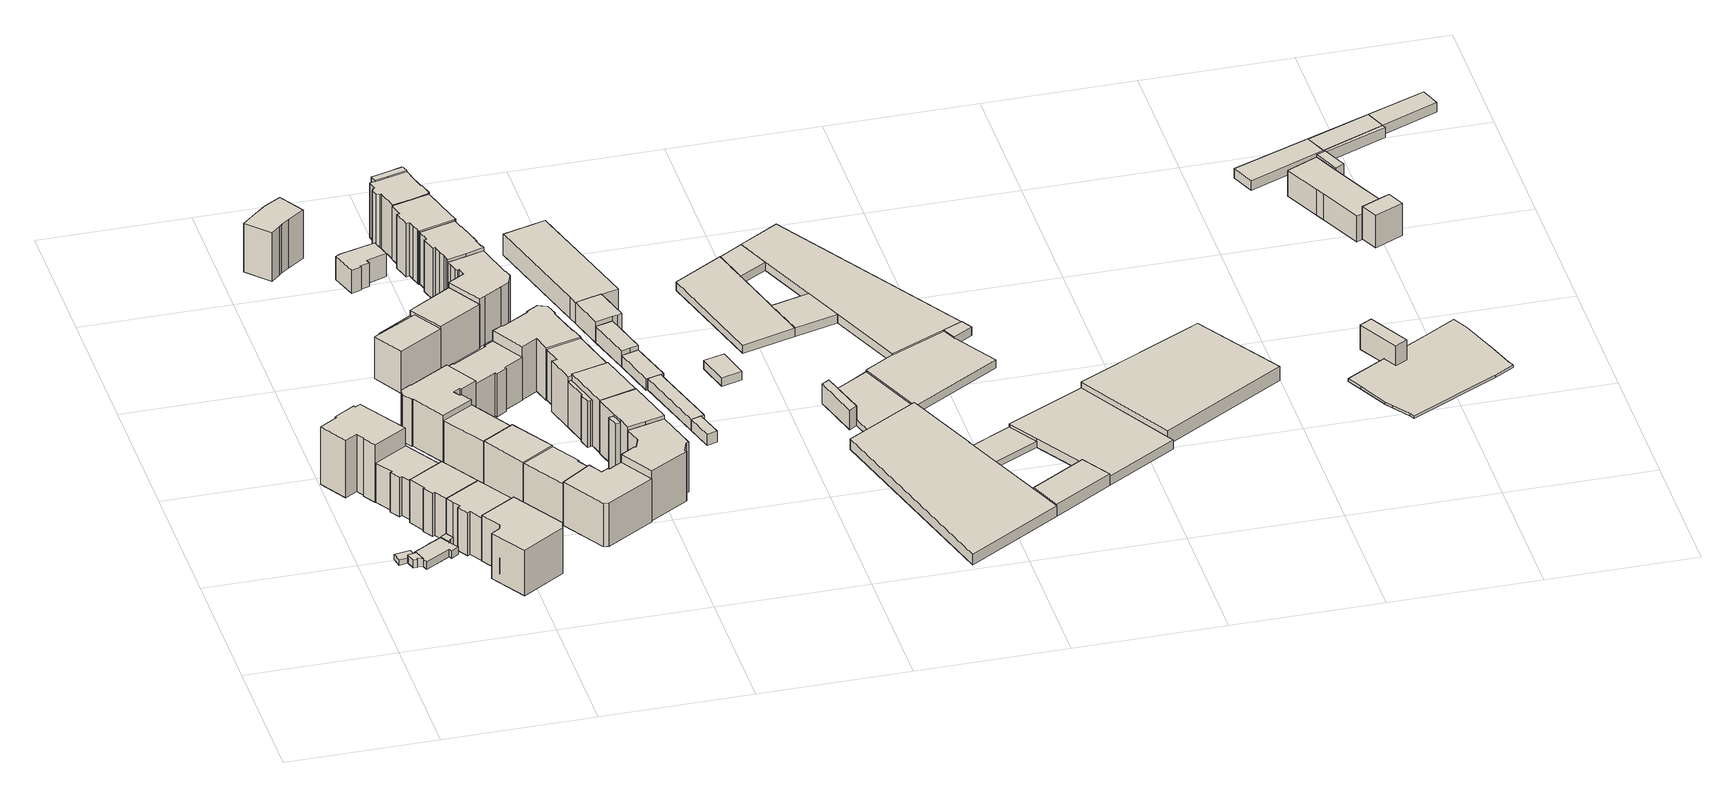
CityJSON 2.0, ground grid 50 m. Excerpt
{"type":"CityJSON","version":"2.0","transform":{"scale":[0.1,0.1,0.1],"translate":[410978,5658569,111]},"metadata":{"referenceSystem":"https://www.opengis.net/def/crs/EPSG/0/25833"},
"CityObjects":{
"building1":{"type":"Building","attributes":{"Gemeindeschluessel":14612000,"Dachneigung":84.4,"Dachorientierung":0,"MittlereTraufHoehe":113.63,"QualitaetDacherkennung":75,"ObjektHoehe":2.09,"BodenHoehe":111.76,"Geometrietyp2DReferenz":"3000","AbsoluteHoehe":113.85,"Dachflaeche":19.94,"measuredHeight":2.09,"function":"31001_9998","roofType":"2100","storeysAboveGround":1},"geometry":[{"type":"Solid","lod":"1","boundaries":[[[[0,1,2,3,4,5]],[[6,7,8,9,10,11]],[[5,7,6,0]],[[4,8,7,5]],[[3,9,8,4]],[[2,10,9,3]],[[1,11,10,2]],[[0,6,11,1]]]]}]},
"building2":{"type":"Building","attributes":{"Gemeindeschluessel":14612000,"Dachneigung":90,"Dachorientierung":0,"MittlereTraufHoehe":114.87,"QualitaetDacherkennung":12,"ObjektHoehe":3,"BodenHoehe":111.87,"Geometrietyp2DReferenz":"3000","AbsoluteHoehe":114.87,"Dachflaeche":10.07,"measuredHeight":3,"function":"31001_9998","roofType":"1000","storeysAboveGround":1},"geometry":[{"type":"Solid","lod":"1","boundaries":[[[[12,13,14,15,16,17]],[[18,19,20,21,22,23]],[[17,19,18,12]],[[16,20,19,17]],[[15,21,20,16]],[[14,22,21,15]],[[13,23,22,14]],[[12,18,23,13]]]]}]},
"building3":{"type":"Building","attributes":{"Gemeindeschluessel":14612000,"Geometrietyp2DReferenz":"3000","function":"31001_9998","roofType":"9999"},"children":["building3-1","building3-2"]},
"building3-1":{"type":"BuildingPart","attributes":{"Dachtyp_tdc":"tdcPolyFlatRoof","Dachneigung":2.9,"QualitaetDacherkennung":51,"Geometrietyp2DReferenz":"3000","measuredHeight":3.08,"roofType":"2100"},"parents":["building3"],"geometry":[{"type":"Solid","lod":"1","boundaries":[[[[24,25,26,27,28]],[[29,30,31,32,33]],[[28,30,29,24]],[[27,31,30,28]],[[26,32,31,27]],[[25,33,32,26]],[[24,29,33,25]]]]}]},
"building3-2":{"type":"BuildingPart","attributes":{"Dachtyp_tdc":"tdcPolyFlatRoof","Dachneigung":4.31,"QualitaetDacherkennung":80,"Geometrietyp2DReferenz":"3000","measuredHeight":3,"roofType":"2100"},"parents":["building3"],"geometry":[{"type":"Solid","lod":"1","boundaries":[[[[34,35,36,37,38,39,40,41,42]],[[43,44,45,29,33,46,47,48,49]],[[42,44,43,34]],[[41,45,44,42]],[[40,29,45,41]],[[39,33,29,40]],[[38,46,33,39]],[[37,47,46,38]],[[36,48,47,37]],[[35,49,48,36]],[[34,43,49,35]]]]}]},
"building4":{"type":"Building","attributes":{"Dachtyp_tdc":"tdcFreeFormRoof","Gemeindeschluessel":14612000,"Dachneigung":42.91,"QualitaetDacherkennung":54,"Geometrietyp2DReferenz":"3000","measuredHeight":24.02,"function":"31001_9998","roofType":"5000"},"geometry":[{"type":"Solid","lod":"1","boundaries":[[[[50,51,52,53,54,55,56,57,58,59,60,61]],[[62,63,64,65,66,67,68,69,70,71,72,73]],[[61,63,62,50]],[[60,64,63,61]],[[59,65,64,60]],[[58,66,65,59]],[[57,67,66,58]],[[56,68,67,57]],[[55,69,68,56]],[[54,70,69,55]],[[53,71,70,54]],[[52,72,71,53]],[[51,73,72,52]],[[50,62,73,51]]]]}]},
"building5":{"type":"Building","attributes":{"Dachtyp_tdc":"tdcCutGableRoof","Gemeindeschluessel":14612000,"Dachneigung":0.135,"QualitaetDacherkennung":67,"Geometrietyp2DReferenz":"3000","measuredHeight":17.12,"function":"31001_9998","roofType":"9999"},"geometry":[{"type":"Solid","lod":"1","boundaries":[[[[74,75,76,77,78,79,80,81,82,83,84,85]],[[86,87,88,89,90,91,92,93,94,95,96,97]],[[85,87,86,74]],[[84,88,87,85]],[[83,89,88,84]],[[82,90,89,83]],[[81,91,90,82]],[[80,92,91,81]],[[79,93,92,80]],[[78,94,93,79]],[[77,95,94,78]],[[76,96,95,77]],[[75,97,96,76]],[[74,86,97,75]]]]}]},
"building6":{"type":"Building","attributes":{"Dachtyp_tdc":"tdcGableRoof","Gemeindeschluessel":14612000,"Dachneigung":27.74,"QualitaetDacherkennung":83,"Geometrietyp2DReferenz":"3000","measuredHeight":17.89,"function":"31001_9998","roofType":"3100"},"geometry":[{"type":"Solid","lod":"1","boundaries":[[[[98,99,100,101,102,103,104,105,106,107,108]],[[109,110,111,112,113,114,115,86,116,95,117]],[[108,110,109,98]],[[107,111,110,108]],[[106,112,111,107]],[[105,113,112,106]],[[104,114,113,105]],[[103,115,114,104]],[[102,86,115,103]],[[101,116,86,102]],[[100,95,116,101]],[[99,117,95,100]],[[98,109,117,99]]]]}]},
"building7":{"type":"Building","attributes":{"Dachtyp_tdc":"tdcGableRoof","Gemeindeschluessel":14612000,"Dachneigung":28.45,"QualitaetDacherkennung":74,"Geometrietyp2DReferenz":"3000","measuredHeight":18,"function":"31001_9998","roofType":"3100"},"geometry":[{"type":"Solid","lod":"1","boundaries":[[[[118,119,99,98,108,120,121,122,123,124,125]],[[126,127,128,129,130,131,132,110,109,117,133]],[[125,127,126,118]],[[124,128,127,125]],[[123,129,128,124]],[[122,130,129,123]],[[121,131,130,122]],[[120,132,131,121]],[[108,110,132,120]],[[98,109,110,108]],[[99,117,109,98]],[[119,133,117,99]],[[118,126,133,119]]]]}]},
"building8":{"type":"Building","attributes":{"Dachtyp_tdc":"tdcFreeFormRoof","Gemeindeschluessel":14612000,"Dachneigung":10.02,"QualitaetDacherkennung":28,"Geometrietyp2DReferenz":"3000","measuredHeight":18.77,"function":"31001_9998","roofType":"5000"},"geometry":[{"type":"Solid","lod":"1","boundaries":[[[[134,135,136,137,138,139,140,141]],[[142,143,144,145,146,147,148,149]],[[141,143,142,134]],[[140,144,143,141]],[[139,145,144,140]],[[138,146,145,139]],[[137,147,146,138]],[[136,148,147,137]],[[135,149,148,136]],[[134,142,149,135]]]]}]},
"building9":{"type":"Building","attributes":{"Dachtyp_tdc":"tdcFreeFormRoof","Gemeindeschluessel":14612000,"Dachneigung":35.25,"QualitaetDacherkennung":48,"Geometrietyp2DReferenz":"3000","measuredHeight":19.39,"function":"31001_9998","roofType":"5000"},"geometry":[{"type":"Solid","lod":"1","boundaries":[[[[150,151,152,153,154,155,156,157,158,159,160,161,162,163,164,165,166,167]],[[168,169,170,171,172,173,174,175,176,177,178,179,180,181,182,183,184,185]],[[167,169,168,150]],[[166,170,169,167]],[[165,171,170,166]],[[164,172,171,165]],[[163,173,172,164]],[[162,174,173,163]],[[161,175,174,162]],[[160,176,175,161]],[[159,177,176,160]],[[158,178,177,159]],[[157,179,178,158]],[[156,180,179,157]],[[155,181,180,156]],[[154,182,181,155]],[[153,183,182,154]],[[152,184,183,153]],[[151,185,184,152]],[[150,168,185,151]]]]}]},
"building10":{"type":"Building","attributes":{"Gemeindeschluessel":14612000,"Geometrietyp2DReferenz":"3000","function":"31001_9998","roofType":"9999"},"children":["building10-1","building10-2"]},
"building10-1":{"type":"BuildingPart","attributes":{"Dachtyp_tdc":"tdcFreeFormRoof","Dachneigung":73.47,"QualitaetDacherkennung":27,"Geometrietyp2DReferenz":"3000","measuredHeight":15.07,"roofType":"5000"},"parents":["building10"],"geometry":[{"type":"Solid","lod":"1","boundaries":[[[[186,187,188,189,190,191,192,193,194]],[[195,196,197,198,199,200,201,202,203]],[[194,196,195,186]],[[193,197,196,194]],[[192,198,197,193]],[[191,199,198,192]],[[190,200,199,191]],[[189,201,200,190]],[[188,202,201,189]],[[187,203,202,188]],[[186,195,203,187]]]]}]},
"building10-2":{"type":"BuildingPart","attributes":{"Dachtyp_tdc":"tdcGableRoof","Dachneigung":29.58,"QualitaetDacherkennung":72,"Geometrietyp2DReferenz":"3000","measuredHeight":17.55,"roofType":"3100"},"parents":["building10"],"geometry":[{"type":"Solid","lod":"1","boundaries":[[[[204,205,206,207,208,209,210,211]],[[212,213,214,215,216,200,199,217]],[[211,213,212,204]],[[210,214,213,211]],[[209,215,214,210]],[[208,216,215,209]],[[207,200,216,208]],[[206,199,200,207]],[[205,217,199,206]],[[204,212,217,205]]]]}]},
"building11":{"type":"Building","attributes":{"Gemeindeschluessel":14612000,"Geometrietyp2DReferenz":"3000","function":"31001_9998","roofType":"9999"},"children":["building11-1","building11-2"]},
"building11-1":{"type":"BuildingPart","attributes":{"Dachtyp_tdc":"tdcGableRoof","Dachneigung":30.82,"QualitaetDacherkennung":75,"Geometrietyp2DReferenz":"3000","measuredHeight":17.6,"roofType":"3100"},"parents":["building11"],"geometry":[{"type":"Solid","lod":"1","boundaries":[[[[218,219,220,221]],[[222,223,224,225]],[[221,223,222,218]],[[220,224,223,221]],[[219,225,224,220]],[[218,222,225,219]]]]}]},
"building11-2":{"type":"BuildingPart","attributes":{"Dachtyp_tdc":"tdcFreeFormRoof","Dachneigung":79.32,"QualitaetDacherkennung":36,"Geometrietyp2DReferenz":"3000","measuredHeight":14.9,"roofType":"5000"},"parents":["building11"],"geometry":[{"type":"Solid","lod":"1","boundaries":[[[[226,227,228,229,230,231,232]],[[233,234,235,236,237,238,224]],[[232,234,233,226]],[[231,235,234,232]],[[230,236,235,231]],[[229,237,236,230]],[[228,238,237,229]],[[227,224,238,228]],[[226,233,224,227]]]]}]},
"building12":{"type":"Building","attributes":{"Dachtyp_tdc":"tdcFreeFormRoof","Gemeindeschluessel":14612000,"Dachneigung":31.94,"QualitaetDacherkennung":60,"Geometrietyp2DReferenz":"3000","measuredHeight":19.52,"function":"31001_9998","roofType":"5000"},"geometry":[{"type":"Solid","lod":"1","boundaries":[[[[239,240,241,242,243,244,245,246,247]],[[248,249,250,251,252,253,254,255,256]],[[247,249,248,239]],[[246,250,249,247]],[[245,251,250,246]],[[244,252,251,245]],[[243,253,252,244]],[[242,254,253,243]],[[241,255,254,242]],[[240,256,255,241]],[[239,248,256,240]]]]}]},
"building13":{"type":"Building","attributes":{"Gemeindeschluessel":14612000,"Geometrietyp2DReferenz":"3000","function":"31001_9998","roofType":"9999"},"children":["building13-1","building13-2"]},
"building13-1":{"type":"BuildingPart","attributes":{"Dachtyp_tdc":"tdcGableRoof","Dachneigung":28.07,"QualitaetDacherkennung":68,"Geometrietyp2DReferenz":"3000","measuredHeight":17.17,"roofType":"3100"},"parents":["building13"],"geometry":[{"type":"Solid","lod":"1","boundaries":[[[[257,258,259,260,261]],[[262,263,264,265,266]],[[261,263,262,257]],[[260,264,263,261]],[[259,265,264,260]],[[258,266,265,259]],[[257,262,266,258]]]]}]},
"building13-2":{"type":"BuildingPart","attributes":{"Dachtyp_tdc":"tdcPolyFlatRoof","Dachneigung":32.9,"QualitaetDacherkennung":27,"Geometrietyp2DReferenz":"3000","measuredHeight":14.81,"roofType":"2100"},"parents":["building13"],"geometry":[{"type":"Solid","lod":"1","boundaries":[[[[267,268,269,270]],[[271,263,262,272]],[[270,263,271,267]],[[269,262,263,270]],[[268,272,262,269]],[[267,271,272,268]]]]}]},
"building14":{"type":"Building","attributes":{"Gemeindeschluessel":14612000,"Dachtyp_tdc":"tdcFreeFormRoof","Dachneigung":27.73,"QualitaetDacherkennung":78,"Geometrietyp2DReferenz":"3000","measuredHeight":17.01,"function":"31001_9998","roofType":"5000"},"geometry":[{"type":"Solid","lod":"1","boundaries":[[[[273,274,275,276,277,278]],[[279,280,281,282,222,225]],[[278,280,279,273]],[[277,281,280,278]],[[276,282,281,277]],[[275,222,282,276]],[[274,225,222,275]],[[273,279,225,274]]]]}]},
"building15":{"type":"Building","attributes":{"Dachtyp_tdc":"tdcFreeFormRoof","Gemeindeschluessel":14612000,"Dachneigung":28.98,"QualitaetDacherkennung":58,"Geometrietyp2DReferenz":"3000","measuredHeight":17.77,"function":"31001_9998","roofType":"5000"},"geometry":[{"type":"Solid","lod":"1","boundaries":[[[[283,284,285,286,287,288,289,290,291]],[[292,293,294,295,296,297,298,299,300]],[[291,293,292,283]],[[290,294,293,291]],[[289,295,294,290]],[[288,296,295,289]],[[287,297,296,288]],[[286,298,297,287]],[[285,299,298,286]],[[284,300,299,285]],[[283,292,300,284]]]]}]},
"building16":{"type":"Building","attributes":{"Dachtyp_tdc":"tdcGableRoof","Gemeindeschluessel":14612000,"Dachneigung":32,"QualitaetDacherkennung":82,"Geometrietyp2DReferenz":"3000","measuredHeight":18,"function":"31001_9998","roofType":"3100"},"geometry":[{"type":"Solid","lod":"1","boundaries":[[[[301,302,303,304,305,306,307,308,309,310,311,312,313,314,315]],[[316,317,318,319,320,321,322,323,324,325,326,327,328,329,330]],[[315,317,316,301]],[[314,318,317,315]],[[313,319,318,314]],[[312,320,319,313]],[[311,321,320,312]],[[310,322,321,311]],[[309,323,322,310]],[[308,324,323,309]],[[307,325,324,308]],[[306,326,325,307]],[[305,327,326,306]],[[304,328,327,305]],[[303,329,328,304]],[[302,330,329,303]],[[301,316,330,302]]]]}]},
"building17":{"type":"Building","attributes":{"Dachtyp_tdc":"tdcFreeFormRoof","Gemeindeschluessel":14612000,"Dachneigung":13.17,"QualitaetDacherkennung":43,"Geometrietyp2DReferenz":"3000","measuredHeight":8.91,"function":"31001_9998","roofType":"5000"},"geometry":[{"type":"Solid","lod":"1","boundaries":[[[[331,332,333,334,335,336,337,338,339]],[[340,341,342,343,344,345,346,347,348]],[[339,341,340,331]],[[338,342,341,339]],[[337,343,342,338]],[[336,344,343,337]],[[335,345,344,336]],[[334,346,345,335]],[[333,347,346,334]],[[332,348,347,333]],[[331,340,348,332]]]]}]},
"building18":{"type":"Building","attributes":{"Dachtyp_tdc":"tdcGableRoof","Gemeindeschluessel":14612000,"Dachneigung":28.02,"QualitaetDacherkennung":71,"Geometrietyp2DReferenz":"3000","measuredHeight":17.96,"function":"31001_9998","roofType":"3100"},"geometry":[{"type":"Solid","lod":"1","boundaries":[[[[349,350,351,352]],[[271,353,354,264]],[[352,353,271,349]],[[351,354,353,352]],[[350,264,354,351]],[[349,271,264,350]]]]}]},
"building19":{"type":"Building","attributes":{"Dachtyp_tdc":"tdcFreeFormRoof","Gemeindeschluessel":14612000,"Dachneigung":11.47,"QualitaetDacherkennung":26,"Geometrietyp2DReferenz":"3000","measuredHeight":19.12,"function":"31001_9998","roofType":"5000"},"geometry":[{"type":"Solid","lod":"1","boundaries":[[[[355,356,357,358,359,360,361,362,363,364,365]],[[366,367,368,369,370,371,372,373,374,375,376]],[[365,367,366,355]],[[364,368,367,365]],[[363,369,368,364]],[[362,370,369,363]],[[361,371,370,362]],[[360,372,371,361]],[[359,373,372,360]],[[358,374,373,359]],[[357,375,374,358]],[[356,376,375,357]],[[355,366,376,356]]]]}]},
"building20":{"type":"Building","attributes":{"Dachtyp_tdc":"tdcFreeFormRoof","Gemeindeschluessel":14612000,"Dachneigung":20.74,"QualitaetDacherkennung":35,"Geometrietyp2DReferenz":"3000","measuredHeight":22.39,"function":"31001_9998","roofType":"5000"},"geometry":[{"type":"Solid","lod":"1","boundaries":[[[[377,378,379,380,381,382,383,384,385,386,387,388,389,390,391]],[[392,393,394,395,396,397,398,399,400,401,402,403,404,405,406]],[[391,393,392,377]],[[390,394,393,391]],[[389,395,394,390]],[[388,396,395,389]],[[387,397,396,388]],[[386,398,397,387]],[[385,399,398,386]],[[384,400,399,385]],[[383,401,400,384]],[[382,402,401,383]],[[381,403,402,382]],[[380,404,403,381]],[[379,405,404,380]],[[378,406,405,379]],[[377,392,406,378]]]]}]},
"building21":{"type":"Building","attributes":{"Dachtyp_tdc":"tdcFreeFormRoof","Gemeindeschluessel":14612000,"Dachneigung":28.52,"QualitaetDacherkennung":41,"Geometrietyp2DReferenz":"3000","measuredHeight":21.05,"function":"31001_9998","roofType":"5000"},"geometry":[{"type":"Solid","lod":"1","boundaries":[[[[407,408,409,410,411,412,413,414,415,416,417,418,419,420,421,422,423,424,425,426]],[[427,428,429,430,431,432,433,434,435,436,437,438,439,440,441,442,443,444,445,446]],[[426,428,427,407]],[[425,429,428,426]],[[424,430,429,425]],[[423,431,430,424]],[[422,432,431,423]],[[421,433,432,422]],[[420,434,433,421]],[[419,435,434,420]],[[418,436,435,419]],[[417,437,436,418]],[[416,438,437,417]],[[415,439,438,416]],[[414,440,439,415]],[[413,441,440,414]],[[412,442,441,413]],[[411,443,442,412]],[[410,444,443,411]],[[409,445,444,410]],[[408,446,445,409]],[[407,427,446,408]]]]}]},
"building22":{"type":"Building","attributes":{"Gemeindeschluessel":14612000,"Geometrietyp2DReferenz":"3000","function":"31001_9998","roofType":"9999"},"children":["building22-1","building22-2"]},
"building22-1":{"type":"BuildingPart","attributes":{"Dachtyp_tdc":"tdcGableRoof","Dachneigung":29.22,"QualitaetDacherkennung":75,"Geometrietyp2DReferenz":"3000","measuredHeight":21.06,"roofType":"3100"},"parents":["building22"],"geometry":[{"type":"Solid","lod":"1","boundaries":[[[[447,448,449,450]],[[451,452,453,454]],[[450,452,451,447]],[[449,453,452,450]],[[448,454,453,449]],[[447,451,454,448]]]]}]},
"building22-2":{"type":"BuildingPart","attributes":{"Dachtyp_tdc":"tdcFreeFormRoof","Dachneigung":75.85,"QualitaetDacherkennung":41,"Geometrietyp2DReferenz":"3000","measuredHeight":18.99,"roofType":"5000"},"parents":["building22"],"geometry":[{"type":"Solid","lod":"1","boundaries":[[[[455,456,457,458,459,460,461]],[[462,463,454,464,465,466,467]],[[461,463,462,455]],[[460,454,463,461]],[[459,464,454,460]],[[458,465,464,459]],[[457,466,465,458]],[[456,467,466,457]],[[455,462,467,456]]]]}]},
"building23":{"type":"Building","attributes":{"Gemeindeschluessel":14612000,"Geometrietyp2DReferenz":"3000","function":"31001_9998","roofType":"9999"},"children":["building23-1","building23-2"]},
"building23-1":{"type":"BuildingPart","attributes":{"Dachtyp_tdc":"tdcGableRoof","Dachneigung":29.65,"QualitaetDacherkennung":76,"Geometrietyp2DReferenz":"3000","measuredHeight":21.4,"roofType":"3100"},"parents":["building23"],"geometry":[{"type":"Solid","lod":"1","boundaries":[[[[468,469,470,471,472,473,474,475]],[[476,477,478,479,480,481,482,483]],[[474,477,476,475]],[[473,478,477,474]],[[472,479,478,473]],[[471,480,479,472]],[[470,481,480,471]],[[469,482,481,470]],[[468,483,482,469]],[[475,476,483,468]]]]}]},
"building23-2":{"type":"BuildingPart","attributes":{"Dachtyp_tdc":"tdcPolyFlatRoof","Dachneigung":20.92,"QualitaetDacherkennung":66,"Geometrietyp2DReferenz":"3000","measuredHeight":19.07,"roofType":"2100"},"parents":["building23"],"geometry":[{"type":"Solid","lod":"1","boundaries":[[[[484,485,486,487]],[[483,488,489,476]],[[486,488,483,487]],[[485,489,488,486]],[[484,476,489,485]],[[487,483,476,484]]]]}]},
"building24":{"type":"Building","attributes":{"Dachtyp_tdc":"tdcFreeFormRoof","Gemeindeschluessel":14612000,"Dachneigung":26.82,"QualitaetDacherkennung":62,"Geometrietyp2DReferenz":"3000","measuredHeight":21.09,"function":"31001_9998","roofType":"5000"},"geometry":[{"type":"Solid","lod":"1","boundaries":[[[[490,491,492,493,494,495]],[[496,497,451,463,498,499]],[[495,497,496,490]],[[494,451,497,495]],[[493,463,451,494]],[[492,498,463,493]],[[491,499,498,492]],[[490,496,499,491]]]]}]},
"building25":{"type":"Building","attributes":{"Dachtyp_tdc":"tdcGableRoof","Gemeindeschluessel":14612000,"Dachneigung":29.35,"QualitaetDacherkennung":85,"Geometrietyp2DReferenz":"3000","measuredHeight":21.06,"function":"31001_9998","roofType":"3100"},"geometry":[{"type":"Solid","lod":"1","boundaries":[[[[500,501,502,503,504,505,506,507,508,509,510,511,512,513,514,515,516,517,518,519]],[[520,521,522,523,524,525,526,527,528,529,530,531,532,533,534,535,427,536,446,537]],[[519,521,520,500]],[[518,522,521,519]],[[517,523,522,518]],[[516,524,523,517]],[[515,525,524,516]],[[514,526,525,515]],[[513,527,526,514]],[[512,528,527,513]],[[511,529,528,512]],[[510,530,529,511]],[[509,531,530,510]],[[508,532,531,509]],[[507,533,532,508]],[[506,534,533,507]],[[505,535,534,506]],[[504,427,535,505]],[[503,536,427,504]],[[502,446,536,503]],[[501,537,446,502]],[[500,520,537,501]]]]}]},
"building26":{"type":"Building","attributes":{"Dachtyp_tdc":"tdcFreeFormRoof","Gemeindeschluessel":14612000,"Dachneigung":30.44,"QualitaetDacherkennung":73,"Geometrietyp2DReferenz":"3000","measuredHeight":21.91,"function":"31001_9998","roofType":"5000"},"geometry":[{"type":"Solid","lod":"1","boundaries":[[[[538,539,540,541,542,543,544,545,546,547,548,549,550,551,552]],[[553,554,555,556,557,558,559,560,561,562,563,564,565,566,567]],[[552,554,553,538]],[[551,555,554,552]],[[550,556,555,551]],[[549,557,556,550]],[[548,558,557,549]],[[547,559,558,548]],[[546,560,559,547]],[[545,561,560,546]],[[544,562,561,545]],[[543,563,562,544]],[[542,564,563,543]],[[541,565,564,542]],[[540,566,565,541]],[[539,567,566,540]],[[538,553,567,539]]]]}]},
"building27":{"type":"Building","attributes":{"Gemeindeschluessel":14612000,"Geometrietyp2DReferenz":"3000","function":"31001_9998","roofType":"9999"},"children":["building27-1","building27-2"]},
"building27-1":{"type":"BuildingPart","attributes":{"Dachtyp_tdc":"tdcGableRoof","Dachneigung":24.83,"QualitaetDacherkennung":45,"Geometrietyp2DReferenz":"3000","measuredHeight":21.84,"roofType":"3100"},"parents":["building27"],"geometry":[{"type":"Solid","lod":"1","boundaries":[[[[568,569,570,571,572,573,574,575]],[[576,577,578,579,580,581,582,583]],[[575,577,576,568]],[[574,578,577,575]],[[573,579,578,574]],[[572,580,579,573]],[[571,581,580,572]],[[570,582,581,571]],[[569,583,582,570]],[[568,576,583,569]]]]}]},
"building27-2":{"type":"BuildingPart","attributes":{"Dachtyp_tdc":"tdcGableRoof","Dachneigung":24.08,"QualitaetDacherkennung":63,"Geometrietyp2DReferenz":"3000","measuredHeight":21.79,"roofType":"3100"},"parents":["building27"],"geometry":[{"type":"Solid","lod":"1","boundaries":[[[[584,585,586,587,588,589,590,591,592,593,594,595,596,597,598,599,600,601,602]],[[603,604,605,606,607,608,609,610,611,612,613,614,615,616,617,579,578,577,618]],[[602,604,603,584]],[[601,605,604,602]],[[600,606,605,601]],[[599,607,606,600]],[[598,608,607,599]],[[597,609,608,598]],[[596,610,609,597]],[[595,611,610,596]],[[594,612,611,595]],[[593,613,612,594]],[[592,614,613,593]],[[591,615,614,592]],[[590,616,615,591]],[[589,617,616,590]],[[588,579,617,589]],[[587,578,579,588]],[[586,577,578,587]],[[585,618,577,586]],[[584,603,618,585]]]]}]},
"building28":{"type":"Building","attributes":{"Gemeindeschluessel":14612000,"Dachneigung":90,"Dachorientierung":0,"MittlereTraufHoehe":117.18,"QualitaetDacherkennung":100,"ObjektHoehe":4.1,"BodenHoehe":113.08,"Geometrietyp2DReferenz":"3000","AbsoluteHoehe":117.18,"Dachflaeche":34.89,"measuredHeight":4.1,"function":"31001_9998","roofType":"1000","storeysAboveGround":1},"geometry":[{"type":"Solid","lod":"1","boundaries":[[[[619,620,621,622]],[[623,624,625,626]],[[622,624,623,619]],[[621,625,624,622]],[[620,626,625,621]],[[619,623,626,620]]]]}]},
"building29":{"type":"Building","attributes":{"Gemeindeschluessel":14612000,"Dachneigung":90,"Dachorientierung":0,"MittlereTraufHoehe":117.2,"QualitaetDacherkennung":100,"ObjektHoehe":4.14,"BodenHoehe":113.06,"Geometrietyp2DReferenz":"3000","AbsoluteHoehe":117.2,"Dachflaeche":122.17,"measuredHeight":4.14,"function":"31001_9998","roofType":"1000","storeysAboveGround":1},"geometry":[{"type":"Solid","lod":"1","boundaries":[[[[627,628,619,622,629]],[[630,631,624,623,632]],[[629,631,630,627]],[[622,624,631,629]],[[619,623,624,622]],[[628,632,623,619]],[[627,630,632,628]]]]}]},
"building30":{"type":"Building","attributes":{"Dachtyp_tdc":"tdcPolyFlatRoof","Gemeindeschluessel":14612000,"Dachneigung":2.92,"QualitaetDacherkennung":71,"Geometrietyp2DReferenz":"3000","measuredHeight":4.36,"function":"31001_9998","roofType":"2100"},"geometry":[{"type":"Solid","lod":"1","boundaries":[[[[633,634,635,636]],[[637,638,639,640]],[[636,638,637,633]],[[635,639,638,636]],[[634,640,639,635]],[[633,637,640,634]]]]}]},
"building31":{"type":"Building","attributes":{"Dachtyp_tdc":"tdcGableRoof","Gemeindeschluessel":14612000,"Dachneigung":10.02,"QualitaetDacherkennung":80,"Geometrietyp2DReferenz":"3000","measuredHeight":6.32,"function":"31001_9998","roofType":"3100"},"geometry":[{"type":"Solid","lod":"1","boundaries":[[[[641,642,643,644,645,646,647]],[[648,649,650,651,652,653,654]],[[647,649,648,641]],[[646,650,649,647]],[[645,651,650,646]],[[644,652,651,645]],[[643,653,652,644]],[[642,654,653,643]],[[641,648,654,642]]]]}]},
"building32":{"type":"Building","attributes":{"Dachtyp_tdc":"tdcPolyFlatRoof","Gemeindeschluessel":14612000,"Dachneigung":0,"QualitaetDacherkennung":71,"Geometrietyp2DReferenz":"3000","measuredHeight":7.73,"function":"31001_9998","roofType":"1000"},"geometry":[{"type":"Solid","lod":"1","boundaries":[[[[655,656,657,658,659,660,661]],[[662,663,664,665,666,667,668]],[[661,663,662,655]],[[660,664,663,661]],[[659,665,664,660]],[[658,666,665,659]],[[657,667,666,658]],[[656,668,667,657]],[[655,662,668,656]]]]}]},
"building33":{"type":"Building","attributes":{"Dachtyp_tdc":"tdcPolyFlatRoof","Gemeindeschluessel":14612000,"Dachneigung":9.67,"QualitaetDacherkennung":42,"Geometrietyp2DReferenz":"3000","measuredHeight":3.02,"function":"31001_9998","roofType":"2100"},"geometry":[{"type":"Solid","lod":"1","boundaries":[[[[669,670,671,672]],[[673,674,675,676]],[[672,674,673,669]],[[671,675,674,672]],[[670,676,675,671]],[[669,673,676,670]]]]}]},
"building34":{"type":"Building","attributes":{"name":"Geh8","Dachtyp_tdc":"tdcPolyFlatRoof","Gemeindeschluessel":14612000,"Dachneigung":0,"QualitaetDacherkennung":52,"Geometrietyp2DReferenz":"3000","measuredHeight":7.67,"function":"31001_9998","roofType":"1000"},"geometry":[{"type":"Solid","lod":"1","boundaries":[[[[677,678,679,680,681,682,683,684,685]],[[664,686,687,688,689,690,691,666,665]],[[685,686,664,677]],[[684,687,686,685]],[[683,688,687,684]],[[682,689,688,683]],[[681,690,689,682]],[[680,691,690,681]],[[679,666,691,680]],[[678,665,666,679]],[[677,664,665,678]]]]}]},
"building35":{"type":"Building","attributes":{"Gemeindeschluessel":14612000,"Dachneigung":90,"Dachorientierung":0,"MittlereTraufHoehe":116.76,"QualitaetDacherkennung":97,"ObjektHoehe":3.15,"BodenHoehe":113.61,"Geometrietyp2DReferenz":"3000","AbsoluteHoehe":116.76,"Dachflaeche":78.74,"measuredHeight":3.15,"function":"31001_9998","roofType":"1000","storeysAboveGround":1},"geometry":[{"type":"Solid","lod":"1","boundaries":[[[[692,693,694,695]],[[696,697,698,699]],[[695,697,696,692]],[[694,698,697,695]],[[693,699,698,694]],[[692,696,699,693]]]]}]},
"building36":{"type":"Building","attributes":{"name":"145. Oberschule Dresden-Pieschen","Gemeindeschluessel":14612000,"Geometrietyp2DReferenz":"3000","function":"31001_3021","roofType":"9999"},"children":["building36-1","building36-2","building36-3","building36-4","building36-5"]},
"building36-1":{"type":"BuildingPart","attributes":{"Dachtyp_tdc":"tdcPolyFlatRoof","Dachneigung":0,"QualitaetDacherkennung":0,"Geometrietyp2DReferenz":"3000","measuredHeight":3,"roofType":"9999"},"parents":["building36"],"geometry":[{"type":"Solid","lod":"1","boundaries":[[[[700,701,702,703]],[[704,705,706,707]],[[703,705,704,700]],[[702,706,705,703]],[[701,707,706,702]],[[700,704,707,701]]]]}]},
"building36-2":{"type":"BuildingPart","attributes":{"Dachtyp_tdc":"tdcPolyFlatRoof","Dachneigung":0,"QualitaetDacherkennung":0,"Geometrietyp2DReferenz":"3000","measuredHeight":3.08,"roofType":"9999"},"parents":["building36"],"geometry":[{"type":"Solid","lod":"1","boundaries":[[[[708,709,710,711,712,713]],[[714,715,716,717,718,719]],[[713,715,714,708]],[[712,716,715,713]],[[711,717,716,712]],[[710,718,717,711]],[[709,719,718,710]],[[708,714,719,709]]]]}]},
"building36-3":{"type":"BuildingPart","attributes":{"Dachtyp_tdc":"tdcPolyFlatRoof","Dachneigung":0,"QualitaetDacherkennung":100,"Geometrietyp2DReferenz":"3000","measuredHeight":3.14,"roofType":"1000"},"parents":["building36"],"geometry":[{"type":"Solid","lod":"1","boundaries":[[[[720,721,722,723]],[[724,725,726,727]],[[723,725,724,720]],[[722,726,725,723]],[[721,727,726,722]],[[720,724,727,721]]]]}]},
"building36-4":{"type":"BuildingPart","attributes":{"Dachtyp_tdc":"tdcPolyFlatRoof","Dachneigung":0,"QualitaetDacherkennung":0,"Geometrietyp2DReferenz":"3000","measuredHeight":3.03,"roofType":"9999"},"parents":["building36"],"geometry":[{"type":"Solid","lod":"1","boundaries":[[[[728,729,713,712,711,710,730,731,732,733]],[[705,734,724,727,735,718,717,716,715,706]],[[733,734,705,728]],[[732,724,734,733]],[[731,727,724,732]],[[730,735,727,731]],[[710,718,735,730]],[[711,717,718,710]],[[712,716,717,711]],[[713,715,716,712]],[[729,706,715,713]],[[728,705,706,729]]]]}]},
"building36-5":{"type":"BuildingPart","attributes":{"Dachtyp_tdc":"tdcPolyFlatRoof","Dachneigung":0,"QualitaetDacherkennung":0,"Geometrietyp2DReferenz":"3000","measuredHeight":3.08,"roofType":"9999"},"parents":["building36"],"geometry":[{"type":"Solid","lod":"1","boundaries":[[[[736,737,709,708,738,739]],[[740,704,707,714,719,741]],[[739,704,740,736]],[[738,707,704,739]],[[708,714,707,738]],[[709,719,714,708]],[[737,741,719,709]],[[736,740,741,737]]]]}]},
"building37":{"type":"Building","attributes":{"name":"Gymnasium Dresden-Pieschen","Gemeindeschluessel":14612000,"Geometrietyp2DReferenz":"3000","function":"31001_3021","roofType":"9999"},"children":["building37-1","building37-2","building37-3","building37-4","building37-5","building37-6","building37-7"]},
"building37-1":{"type":"BuildingPart","attributes":{"Dachtyp_tdc":"tdcPolyFlatRoof","Dachneigung":0,"QualitaetDacherkennung":5,"Geometrietyp2DReferenz":"3000","measuredHeight":3.8,"roofType":"1000"},"parents":["building37"],"geometry":[{"type":"Solid","lod":"1","boundaries":[[[[742,743,744,745,746,747,748,749,750,751]],[[752,753,754,755,756,757,758,759,760,761]],[[751,753,752,742]],[[750,754,753,751]],[[749,755,754,750]],[[748,756,755,749]],[[747,757,756,748]],[[746,758,757,747]],[[745,759,758,746]],[[744,760,759,745]],[[743,761,760,744]],[[742,752,761,743]]]]}]},
"building37-2":{"type":"BuildingPart","attributes":{"Dachtyp_tdc":"tdcGableRoof","Dachneigung":31.7,"QualitaetDacherkennung":8,"Geometrietyp2DReferenz":"3000","measuredHeight":7.55,"roofType":"3100"},"parents":["building37"],"geometry":[{"type":"Solid","lod":"1","boundaries":[[[[762,763,764,765]],[[756,766,767,757]],[[765,766,756,762]],[[764,767,766,765]],[[763,757,767,764]],[[762,756,757,763]]]]}]},
"building37-3":{"type":"BuildingPart","attributes":{"Dachtyp_tdc":"tdcPolyFlatRoof","Dachneigung":0,"QualitaetDacherkennung":0,"Geometrietyp2DReferenz":"3000","measuredHeight":3.3,"roofType":"9999"},"parents":["building37"],"geometry":[{"type":"Solid","lod":"1","boundaries":[[[[768,769,770,771,772,773,774]],[[775,776,777,778,767,766,779]],[[774,776,775,768]],[[773,777,776,774]],[[772,778,777,773]],[[771,767,778,772]],[[770,766,767,771]],[[769,779,766,770]],[[768,775,779,769]]]]}]},
"building37-4":{"type":"BuildingPart","attributes":{"Dachtyp_tdc":"tdcPolyFlatRoof","Dachneigung":0,"QualitaetDacherkennung":0,"Geometrietyp2DReferenz":"3000","measuredHeight":3,"roofType":"9999"},"parents":["building37"],"geometry":[{"type":"Solid","lod":"1","boundaries":[[[[780,781,782,783,784,785]],[[786,787,788,789,790,752]],[[785,787,786,780]],[[784,788,787,785]],[[783,789,788,784]],[[782,790,789,783]],[[781,752,790,782]],[[780,786,752,781]]]]}]},
"building37-5":{"type":"BuildingPart","attributes":{"Dachtyp_tdc":"tdcHipAndGableRoof","Dachneigung":23.66,"QualitaetDacherkennung":14,"Geometrietyp2DReferenz":"3000","measuredHeight":4.48,"roofType":"5000"},"parents":["building37"],"geometry":[{"type":"Solid","lod":"1","boundaries":[[[[791,792,793,794,795,796]],[[797,786,761,760,798,799]],[[796,786,797,791]],[[795,761,786,796]],[[794,760,761,795]],[[793,798,760,794]],[[792,799,798,793]],[[791,797,799,792]]]]}]},
"building37-6":{"type":"BuildingPart","attributes":{"Dachtyp_tdc":"tdcPolyFlatRoof","Dachneigung":0,"QualitaetDacherkennung":13,"Geometrietyp2DReferenz":"3000","measuredHeight":7.18,"roofType":"1000"},"parents":["building37"],"geometry":[{"type":"Solid","lod":"1","boundaries":[[[[800,801,802,803]],[[804,805,799,798]],[[803,805,804,800]],[[802,799,805,803]],[[801,798,799,802]],[[800,804,798,801]]]]}]},
"building37-7":{"type":"BuildingPart","attributes":{"Dachtyp_tdc":"tdcPolyFlatRoof","Dachneigung":0,"QualitaetDacherkennung":7,"Geometrietyp2DReferenz":"3000","measuredHeight":2.18,"roofType":"1000"},"parents":["building37"],"geometry":[{"type":"Solid","lod":"1","boundaries":[[[[806,807,808,809,810]],[[779,755,754,753,775]],[[810,755,779,806]],[[809,754,755,810]],[[808,753,754,809]],[[807,775,753,808]],[[806,779,775,807]]]]}]},
"building38":{"type":"Building","attributes":{"Dachtyp_tdc":"tdcGableRoof","Gemeindeschluessel":14612000,"Dachneigung":11.23,"QualitaetDacherkennung":5,"Geometrietyp2DReferenz":"3000","measuredHeight":9.46,"function":"31001_3211","roofType":"3100"},"geometry":[{"type":"Solid","lod":"1","boundaries":[[[[811,812,813,814]],[[815,816,817,818]],[[814,816,815,811]],[[813,817,816,814]],[[812,818,817,813]],[[811,815,818,812]]]]}]},
"building39":{"type":"Building","attributes":{"Dachtyp_tdc":"tdcGableRoof","Gemeindeschluessel":14612000,"Dachneigung":19.61,"QualitaetDacherkennung":80,"Geometrietyp2DReferenz":"3000","measuredHeight":9.45,"function":"31001_2000","roofType":"3100"},"geometry":[{"type":"Solid","lod":"1","boundaries":[[[[819,820,821,822]],[[823,824,825,826]],[[822,824,823,819]],[[821,825,824,822]],[[820,826,825,821]],[[819,823,826,820]]]]}]},
"building40":{"type":"Building","attributes":{"Stand_DGM":"2016","Stand_Basis-DLM":"2021","Gemeindeschluessel":"14612000","ObjektHoehe":1,"Stand_Laserscan":"2016","BodenHoehe":114.89,"Stand_3D-Stadtmodell":"2023","Geometrietyp2DReferenz":3000,"AbsoluteHoehe":115.89,"measuredHeight":1,"function":"53001_1800","roofType":"9999"},"geometry":[{"type":"Solid","lod":"1","boundaries":[[[[827,828,829,830,831,832,833,834,835,836,837,838,839,840]],[[841,842,843,844,845,846,847,848,849,850,851,852,853,854]],[[840,842,841,827]],[[839,843,842,840]],[[838,844,843,839]],[[837,845,844,838]],[[836,846,845,837]],[[835,847,846,836]],[[834,848,847,835]],[[833,849,848,834]],[[832,850,849,833]],[[831,851,850,832]],[[830,852,851,831]],[[829,853,852,830]],[[828,854,853,829]],[[827,841,854,828]]]]}]},
"building41":{"type":"Building","attributes":{"Dachtyp_tdc":"tdcPolyFlatRoof","Gemeindeschluessel":14612000,"Dachneigung":0,"QualitaetDacherkennung":85,"Geometrietyp2DReferenz":"3000","measuredHeight":9.42,"function":"31001_2000","roofType":"1000"},"geometry":[{"type":"Solid","lod":"1","boundaries":[[[[855,856,857,858,859,860,861,862]],[[863,864,865,866,867,868,869,870]],[[862,864,863,855]],[[861,865,864,862]],[[860,866,865,861]],[[859,867,866,860]],[[858,868,867,859]],[[857,869,868,858]],[[856,870,869,857]],[[855,863,870,856]]]]}]},
"building42":{"type":"Building","attributes":{"Dachtyp_tdc":"tdcPolyFlatRoof","Gemeindeschluessel":14612000,"Dachneigung":0,"QualitaetDacherkennung":52,"Geometrietyp2DReferenz":"3000","measuredHeight":11.93,"function":"31001_2000","roofType":"1000"},"geometry":[{"type":"Solid","lod":"1","boundaries":[[[[871,872,873,874,875]],[[876,877,878,879,880]],[[875,877,876,871]],[[874,878,877,875]],[[873,879,878,874]],[[872,880,879,873]],[[871,876,880,872]]]]}]},
"building43":{"type":"Building","attributes":{"Dachtyp_tdc":"tdcPolyFlatRoof","Gemeindeschluessel":14612000,"Dachneigung":0,"QualitaetDacherkennung":63,"Geometrietyp2DReferenz":"3000","measuredHeight":10.35,"function":"31001_2000","roofType":"1000"},"geometry":[{"type":"Solid","lod":"1","boundaries":[[[[881,882,883,884]],[[868,867,885,886]],[[884,867,868,881]],[[883,885,867,884]],[[882,886,885,883]],[[881,868,886,882]]]]}]},
"building44":{"type":"Building","attributes":{"Dachtyp_tdc":"tdcPolyFlatRoof","Gemeindeschluessel":14612000,"Dachneigung":0,"QualitaetDacherkennung":26,"Geometrietyp2DReferenz":"3000","measuredHeight":3.58,"function":"31001_2000","roofType":"1000"},"geometry":[{"type":"Solid","lod":"1","boundaries":[[[[887,888,889,890]],[[891,892,893,894]],[[890,892,891,887]],[[889,893,892,890]],[[888,894,893,889]],[[887,891,894,888]]]]}]},
"building45":{"type":"Building","attributes":{"Gemeindeschluessel":14612000,"Dachneigung":84.28,"Dachorientierung":0,"MittlereTraufHoehe":116.7,"QualitaetDacherkennung":100,"ObjektHoehe":4.25,"BodenHoehe":112.9,"Geometrietyp2DReferenz":"3000","AbsoluteHoehe":117.15,"Dachflaeche":203.91,"measuredHeight":4.25,"function":"31001_9998","roofType":"2100","storeysAboveGround":1},"geometry":[{"type":"Solid","lod":"1","boundaries":[[[[895,896,897,898]],[[899,900,901,902]],[[898,900,899,895]],[[897,901,900,898]],[[896,902,901,897]],[[895,899,902,896]]]]}]}
},
"vertices":[
[123,470,27],[152,475,27],[180,480,27],[177,488,27],[169,514,27],[116,505,27],[123,470,8],[116,505,8],[169,514,8],[177,488,8],[180,480,8],[152,475,8],
[192,444,39],[180,480,39],[152,475,39],[161,444,39],[173,442,39],[174,447,39],[192,444,9],[174,447,9],[173,442,9],[161,444,9],[152,475,9],[180,480,9],
[275,546,39],[294,514,39],[299,525,39],[311,532,39],[295,559,39],[275,546,9],[295,559,9],[311,532,9],[299,525,9],[294,514,9],
[177,488,36],[199,425,36],[283,476,36],[288,466,36],[314,482,36],[294,514,36],[275,546,36],[236,524,36],[215,511,36],[177,488,9],[215,511,9],[236,524,9],[314,482,9],[288,466,9],[283,476,9],[199,425,9],
[153,1057,220],[135,1046,220],[131,1052,220],[61,1009,220],[65,1004,220],[4,966,220],[60,873,220],[101,898,220],[116,873,220],[115,867,220],[141,825,220],[254,894,220],[153,1057,9],[254,894,9],[141,825,9],[115,867,9],[116,873,9],[101,898,9],[60,873,9],[4,966,9],[65,1004,9],[61,1009,9],[131,1052,9],[135,1046,9],
[224,694,155],[245,707,155],[318,751,155],[335,761,155],[254,894,155],[237,883,155],[164,839,155],[141,825,155],[178,765,155],[171,761,155],[192,727,155],[201,732,155],[224,694,10],[201,732,10],[192,727,10],[171,761,10],[178,765,10],[141,825,10],[164,839,10],[237,883,10],[254,894,10],[335,761,10],[318,751,10],[245,707,10],
[355,595,168],[415,631,168],[335,761,168],[275,725,168],[224,694,168],[214,689,168],[246,632,168],[242,630,168],[262,596,168],[270,600,168],[295,559,168],[355,595,10],[295,559,10],[270,600,10],[262,596,10],[242,630,10],[246,632,10],[214,689,10],[275,725,10],[415,631,10],
[434,465,168],[495,502,168],[311,532,168],[326,508,168],[317,502,168],[339,465,168],[348,470,168],[374,428,168],[434,465,10],[374,428,10],[348,470,10],[339,465,10],[317,502,10],[326,508,10],[311,532,10],[495,502,10],
[596,297,176],[603,327,176],[495,502,176],[374,428,176],[414,362,176],[409,344,176],[379,325,176],[452,207,176],[596,297,9],[452,207,9],[379,325,9],[409,344,9],[414,362,9],[374,428,9],[495,502,9],[603,327,9],
[307,1128,183],[328,1095,183],[331,1097,183],[399,986,183],[504,1048,183],[501,1053,183],[497,1059,183],[493,1065,183],[483,1082,183],[474,1083,183],[462,1103,183],[486,1118,183],[490,1113,183],[544,1147,183],[481,1255,183],[345,1173,183],[343,1175,183],[309,1154,183],[307,1128,10],[309,1154,10],[343,1175,10],[345,1173,10],[481,1255,10],[544,1147,10],[490,1113,10],[486,1118,10],[462,1103,10],[474,1083,10],[483,1082,10],[493,1065,10],[497,1059,10],[501,1053,10],[504,1048,10],[399,986,10],[331,1097,10],[328,1095,10],
[576,980,131],[553,1016,131],[545,1011,131],[534,1030,131],[520,1021,131],[591,903,131],[598,908,131],[606,912,131],[567,974,131],[576,980,9],[567,974,9],[606,912,9],[598,908,9],[591,903,9],[520,1021,9],[534,1030,9],[545,1011,9],[553,1016,9],
[399,986,165],[488,840,165],[591,903,165],[520,1021,165],[515,1030,165],[512,1035,165],[510,1039,165],[504,1048,165],[399,986,9],[504,1048,9],[510,1039,9],[512,1035,9],[515,1030,9],[488,840,9],
[576,695,167],[686,762,167],[596,906,167],[488,840,167],[576,695,11],[488,840,11],[596,906,11],[686,762,11],
[606,912,133],[596,906,133],[648,823,133],[657,829,133],[661,832,133],[640,865,133],[636,863,133],[606,912,11],[636,863,11],[640,865,11],[661,832,11],[657,829,11],[648,823,11],
[76,2169,186],[147,2095,186],[179,2125,186],[188,2133,186],[216,2156,186],[272,2194,186],[220,2281,186],[163,2246,186],[111,2201,186],[76,2169,8],[111,2201,8],[163,2246,8],[220,2281,8],[272,2194,8],[216,2156,8],[188,2133,8],[179,2125,8],[147,2095,8],
[343,1504,167],[312,1486,167],[370,1385,167],[520,1477,167],[462,1573,167],[343,1504,13],[462,1573,13],[520,1477,13],[370,1385,13],[312,1486,13],
[452,1589,155],[335,1518,155],[343,1504,155],[462,1573,155],[452,1589,13],[335,1518,13],
[745,667,164],[686,762,164],[576,695,164],[665,551,164],[766,622,164],[740,663,164],[745,667,11],[740,663,11],[766,622,11],[665,551,11],
[753,406,171],[772,403,171],[933,500,171],[865,613,171],[820,585,171],[816,590,171],[794,576,171],[766,622,171],[665,551,171],[753,406,12],[665,551,12],[766,622,12],[794,576,12],[816,590,12],[820,585,12],[865,613,12],[933,500,12],[772,403,12],
[505,1274,171],[479,1258,171],[481,1255,171],[512,1202,171],[544,1147,171],[617,1192,171],[622,1185,171],[657,1207,171],[653,1214,171],[720,1254,171],[688,1308,171],[655,1365,171],[624,1347,171],[627,1342,171],[507,1270,171],[505,1274,13],[507,1270,13],[627,1342,13],[624,1347,13],[655,1365,13],[688,1308,13],[720,1254,13],[653,1214,13],[657,1207,13],[622,1185,13],[617,1192,13],[544,1147,13],[512,1202,13],[481,1255,13],[479,1258,13],
[336,2048,98],[364,1961,98],[398,1972,98],[396,1977,98],[427,1986,98],[422,2002,98],[491,2025,98],[471,2091,98],[353,2058,98],[336,2048,13],[353,2058,13],[471,2091,13],[491,2025,13],[422,2002,13],[427,1986,13],[396,1977,13],[398,1972,13],[364,1961,13],
[452,1589,175],[520,1477,175],[666,1566,175],[599,1680,175],[599,1680,13],[666,1566,13],
[919,738,199],[936,681,199],[920,642,199],[915,644,199],[865,613,199],[933,500,199],[1064,580,199],[1060,587,199],[1075,625,199],[1083,628,199],[1044,772,199],[919,738,16],[1044,772,16],[1083,628,16],[1075,625,16],[1060,587,16],[1064,580,16],[933,500,16],[865,613,16],[915,644,16],[920,642,16],[936,681,16],
[865,1411,209],[853,1453,209],[822,1465,209],[783,1441,209],[785,1437,209],[691,1381,209],[689,1384,209],[655,1365,209],[720,1254,209],[774,1288,209],[790,1230,209],[907,1263,209],[895,1304,209],[892,1303,209],[862,1410,209],[865,1411,15],[862,1410,15],[892,1303,15],[895,1304,15],[907,1263,15],[790,1230,15],[774,1288,15],[720,1254,15],[655,1365,15],[689,1384,15],[691,1381,15],[785,1437,15],[783,1441,15],[822,1465,15],[853,1453,15],
[747,1822,195],[623,1787,195],[624,1785,195],[628,1771,195],[635,1744,195],[636,1742,195],[642,1739,195],[647,1741,195],[655,1713,195],[620,1692,195],[601,1681,195],[599,1680,195],[666,1566,195],[687,1579,195],[746,1615,195],[747,1613,195],[776,1631,195],[790,1668,195],[783,1693,195],[781,1692,195],[747,1822,17],[781,1692,17],[783,1693,17],[790,1668,17],[776,1631,17],[747,1613,17],[746,1615,17],[687,1579,17],[666,1566,17],[599,1680,17],[601,1681,17],[620,1692,17],[655,1713,17],[647,1741,17],[642,1739,17],[636,1742,17],[635,1744,17],[628,1771,17],[624,1785,17],[623,1787,17],
[951,1101,211],[827,1068,211],[873,903,211],[997,937,211],[951,1101,19],[997,937,19],[873,903,19],[827,1068,19],
[838,979,188],[834,978,188],[845,940,188],[855,943,188],[861,945,188],[827,1068,188],[815,1064,188],[838,979,19],[815,1064,19],[861,945,19],[855,943,19],[845,940,19],[834,978,19],
[907,780,212],[919,738,212],[980,754,212],[1044,772,212],[997,937,212],[934,919,212],[873,903,212],[896,819,212],[896,819,17],[873,903,17],[934,919,17],[997,937,17],[1044,772,17],[980,754,17],[919,738,17],[907,780,17],
[896,819,204],[879,815,204],[890,775,204],[907,780,204],[890,775,17],[879,815,17],
[790,1230,205],[808,1166,205],[788,1161,205],[815,1064,205],[951,1101,205],[907,1263,205],[790,1230,19],[907,1263,19],[788,1161,19],[808,1166,19],
[620,1797,207],[623,1789,207],[623,1787,207],[686,1805,207],[747,1822,207],[745,1832,207],[741,1831,207],[732,1863,207],[735,1863,207],[710,1952,207],[708,1951,207],[698,1987,207],[641,1971,207],[578,1953,207],[590,1911,207],[581,1909,207],[596,1857,207],[603,1859,207],[610,1832,207],[617,1807,207],[620,1797,17],[617,1807,17],[610,1832,17],[603,1859,17],[596,1857,17],[581,1909,17],[590,1911,17],[578,1953,17],[641,1971,17],[698,1987,17],[708,1951,17],[710,1952,17],[735,1863,17],[732,1863,17],[741,1831,17],[745,1832,17],[686,1805,17],[623,1789,17],
[532,2058,213],[548,2004,213],[560,2007,213],[566,1983,213],[573,1959,213],[575,1952,213],[578,1953,213],[698,1987,213],[701,1988,213],[699,1994,213],[692,2018,213],[657,2143,213],[534,2109,213],[531,2108,213],[544,2062,213],[532,2058,16],[544,2062,16],[531,2108,16],[534,2109,16],[657,2143,16],[692,2018,16],[699,1994,16],[701,1988,16],[698,1987,16],[578,1953,16],[575,1952,16],[573,1959,16],[566,1983,16],[560,2007,16],[548,2004,16],
[617,2300,218],[614,2300,218],[613,2302,218],[553,2285,218],[509,2273,218],[515,2251,218],[559,2263,218],[623,2280,218],[617,2300,15],[623,2280,15],[559,2263,15],[515,2251,15],[509,2273,15],[553,2285,15],[613,2302,15],[614,2300,15],
[628,2251,215],[630,2252,215],[623,2280,215],[559,2263,215],[515,2251,215],[497,2246,215],[505,2216,215],[500,2215,215],[493,2200,215],[500,2183,215],[511,2175,215],[515,2177,215],[534,2109,215],[596,2126,215],[657,2143,215],[656,2147,215],[659,2148,215],[647,2193,215],[644,2192,215],[628,2251,15],[644,2192,15],[647,2193,15],[659,2148,15],[656,2147,15],[657,2143,15],[596,2126,15],[534,2109,15],[515,2177,15],[511,2175,15],[500,2183,15],[493,2200,15],[500,2215,15],[505,2216,15],[497,2246,15],[630,2252,15],
[1175,948,62],[1201,855,62],[1236,865,62],[1209,958,62],[1175,948,21],[1209,958,21],[1236,865,21],[1201,855,21],
[1148,1213,62],[1104,1201,62],[1220,961,62],[1148,1213,21],[1220,961,21],[1104,1201,21],
[1059,1346,62],[1099,1200,62],[1158,1216,62],[1116,1362,62],[1059,1346,20],[1116,1362,20],[1158,1216,20],[1099,1200,20],
[1047,1505,79],[1017,1497,79],[1059,1346,79],[1089,1354,79],[1116,1362,79],[1084,1478,79],[1074,1513,79],[1047,1505,19],[1074,1513,19],[1084,1478,19],[1116,1362,19],[1089,1354,19],[1059,1346,19],[1017,1497,19],
[1074,1513,96],[1092,1518,96],[1106,1522,96],[1072,1642,96],[1024,1629,96],[984,1617,96],[1017,1497,96],[1074,1513,18],[1017,1497,18],[984,1617,18],[1024,1629,18],[1072,1642,18],[1106,1522,18],[1092,1518,18],
[1102,1484,55],[1092,1518,55],[1074,1513,55],[1084,1478,55],[1102,1484,27],[1084,1478,27],[1074,1513,27],[1092,1518,27],
[984,1617,95],[1024,1629,95],[1072,1642,95],[1077,1644,95],[1131,1659,95],[1010,2083,95],[904,2053,95],[866,2042,95],[975,1649,95],[975,1649,18],[866,2042,18],[904,2053,18],[1010,2083,18],[1131,1659,18],[1077,1644,18],
[1298,1262,58],[1326,1154,58],[1395,1172,58],[1367,1280,58],[1298,1262,26],[1367,1280,26],[1395,1172,26],[1326,1154,26],
[1493,1809,55],[1526,1688,55],[1620,1745,55],[1573,1859,55],[1493,1809,25],[1573,1859,25],[1620,1745,25],[1526,1688,25],
[1576,1506,56],[1615,1366,56],[1760,1406,56],[1761,1406,56],[1705,1542,56],[1704,1542,56],[1576,1506,25],[1704,1542,25],[1705,1542,25],[1761,1406,25],[1760,1406,25],[1615,1366,25],
[2118,1270,57],[2054,1240,57],[2075,1194,57],[2140,1234,57],[2118,1270,25],[2140,1234,25],[2075,1194,25],[2054,1240,25],
[1573,1859,56],[1620,1745,56],[1866,1151,56],[2054,1240,56],[2118,1270,56],[1706,1940,56],[1706,1940,25],[1866,1151,25],
[1327,1707,56],[1436,1315,56],[1526,1688,56],[1493,1809,56],[1327,1707,25],[1436,1315,25],
[1865,859,61],[1862,867,61],[1694,765,61],[1620,720,61],[1820,3,61],[2139,199,61],[2094,308,61],[2014,500,61],[1969,608,61],[1970,608,61],[1865,859,23],[1970,608,23],[1969,608,23],[2014,500,23],[2094,308,23],[2139,199,23],[1820,3,23],[1620,720,23],[1694,765,23],[1862,867,23],
[2094,308,66],[2139,199,66],[2339,322,66],[2278,421,66],[2278,421,23],[2339,322,23],
[2116,685,56],[2177,585,56],[2278,421,56],[2339,322,56],[2580,470,56],[2567,490,56],[2380,822,56],[2116,685,23],[2380,822,23],[2567,490,23],[2580,470,23],[2177,585,23],
[1769,1091,53],[1865,859,53],[2167,1044,53],[2075,1194,53],[2054,1240,53],[1866,1151,53],[1769,1091,23],[1866,1151,23],[2054,1240,23],[2075,1194,23],[2167,1044,23],
[1696,1046,46],[1627,1004,46],[1672,842,46],[1694,765,46],[1862,867,46],[1769,1091,46],[1696,1046,23],[1672,842,23],[1627,1004,23],
[1646,825,95],[1672,842,95],[1627,1004,95],[1601,988,95],[1646,825,23],[1601,988,23],
[2177,585,45],[2116,685,45],[1970,608,45],[1969,608,45],[2014,500,45],
[2567,490,78],[2991,749,78],[2808,1046,78],[2380,822,78],[2567,490,27],[2380,822,27],[2808,1046,27],[2991,749,27],
[3348,708,121],[3389,730,121],[3313,870,121],[3272,848,121],[3348,708,31],[3272,848,31],[3313,870,31],[3389,730,31],
[3188,673,49],[3216,620,49],[3266,520,49],[3283,495,49],[3323,438,49],[3332,421,49],[3631,579,49],[3698,619,49],[3688,637,49],[3659,725,49],[3655,736,49],[3613,857,49],[3585,910,49],[3487,850,49],[3188,673,39],[3487,850,39],[3585,910,39],[3613,857,39],[3655,736,39],[3659,725,39],[3688,637,39],[3698,619,39],[3631,579,39],[3332,421,39],[3323,438,39],[3283,495,39],[3266,520,39],[3216,620,39],
[3418,1445,114],[3438,1454,114],[3521,1493,114],[3420,1709,114],[3382,1794,114],[3278,1745,114],[3337,1619,114],[3351,1590,114],[3418,1445,19],[3351,1590,19],[3337,1619,19],[3278,1745,19],[3382,1794,19],[3420,1709,19],[3521,1493,19],[3438,1454,19],
[3465,1396,140],[3562,1441,140],[3535,1499,140],[3521,1493,140],[3438,1454,140],[3465,1396,21],[3438,1454,21],[3521,1493,21],[3535,1499,21],[3562,1441,21],
[3420,1709,123],[3450,1723,123],[3413,1807,123],[3382,1794,123],[3413,1807,19],[3450,1723,19],
[3838,2079,56],[3815,2146,56],[3144,1881,56],[3177,1800,56],[3838,2079,21],[3177,1800,21],[3144,1881,21],[3815,2146,21],
[3617,2066,57],[3405,1981,57],[3438,1898,57],[3650,1984,57],[3617,2066,19],[3650,1984,19],[3438,1898,19],[3405,1981,19]
]}
